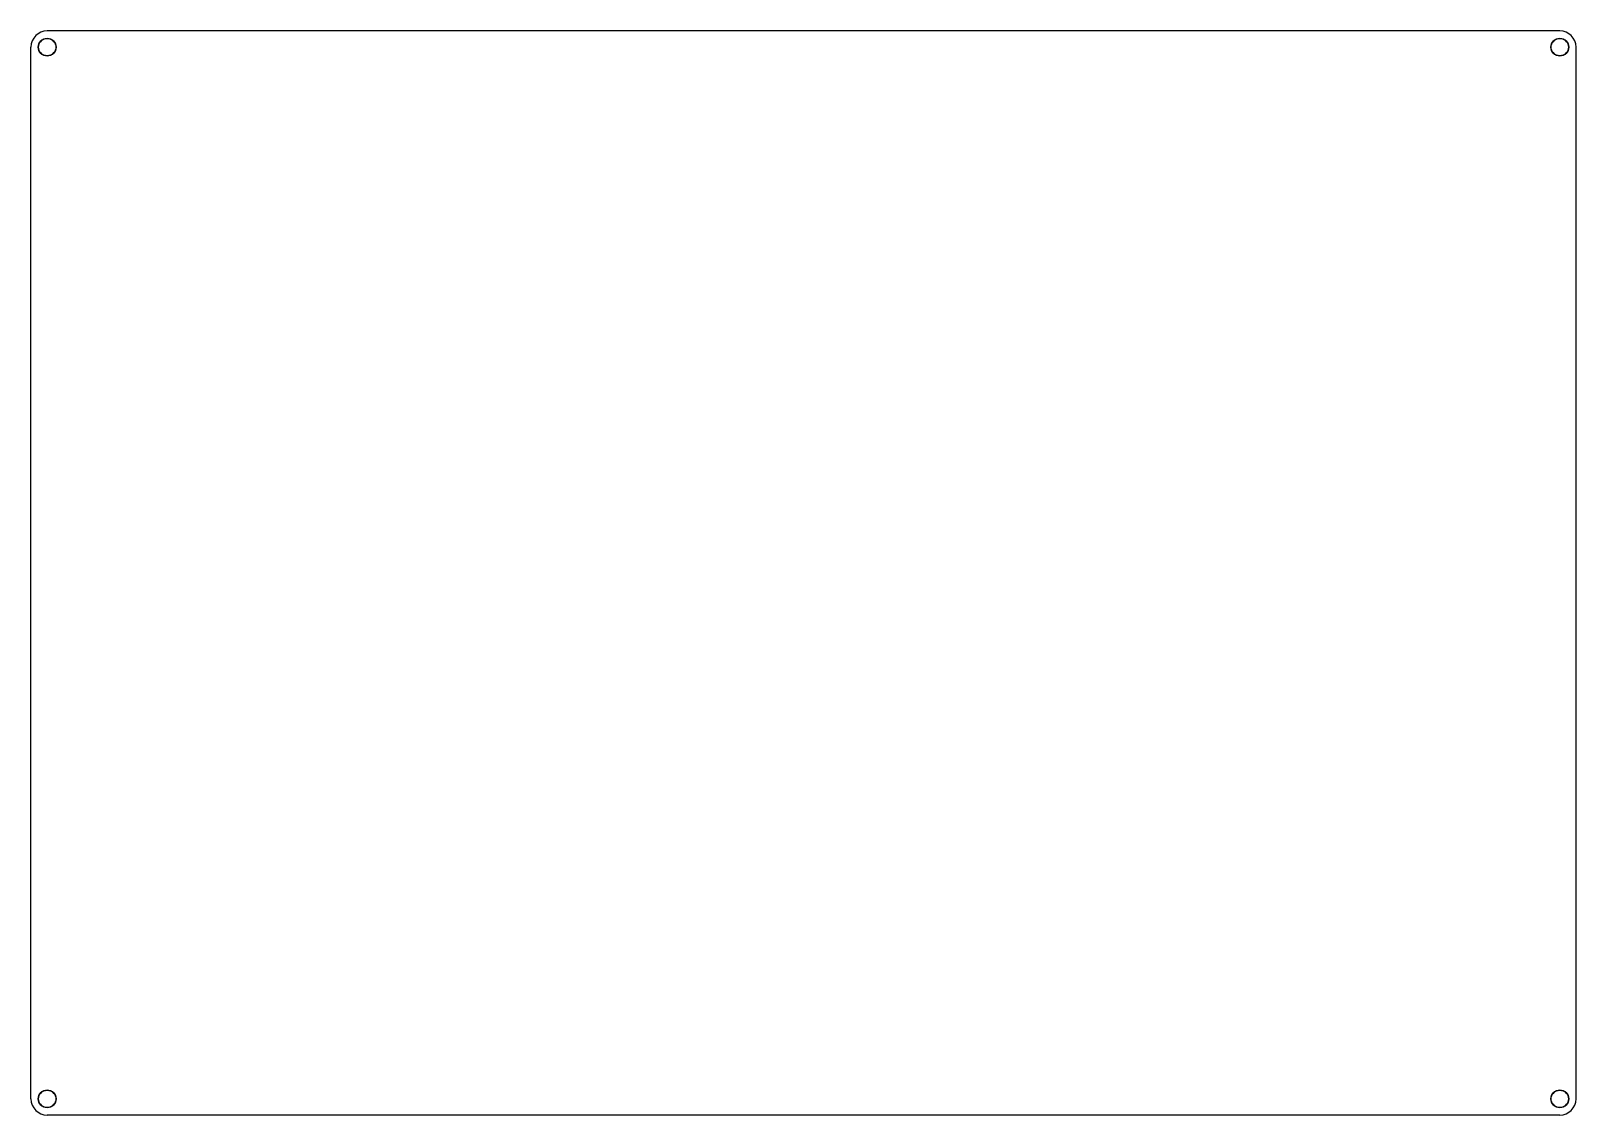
# Model space of a CAD drawing. Extents: x 0 to 285, y 0 to 200.
import ezdxf

# ---------------------------------------------------------------- set-up
doc = ezdxf.new("R2010")
doc.units = 0
doc.layers.add('20', color=53, linetype='CONTINUOUS')
doc.layers.add('29', color=253, linetype='CONTINUOUS')

msp = doc.modelspace()

# ---------------------------------------------------------------- linework, layer by layer
at = {"layer": '20'}
for p, q in [((282, 200), (3, 200)), ((0, 3), (0, 197)), ((285, 3), (285, 197)), ((282, 0), (3, 0))]:
    msp.add_line(p, q, dxfattribs=at)
for centre in [(3, 197), (282, 197), (3, 3), (282, 3)]:
    msp.add_circle(centre, 1.6, dxfattribs=at)
for centre, start, end in [((3, 197), 90, 180), ((282, 197), 0, 90), ((3, 3), 180, 270), ((282, 3), 270, 0)]:
    msp.add_arc(centre, 3, start, end, dxfattribs=at)
at = {"layer": '29'}
for centre in [(3, 197), (282, 197), (3, 3), (282, 3)]:
    msp.add_circle(centre, 1.65, dxfattribs=at)

doc.saveas('drawing.dxf')
